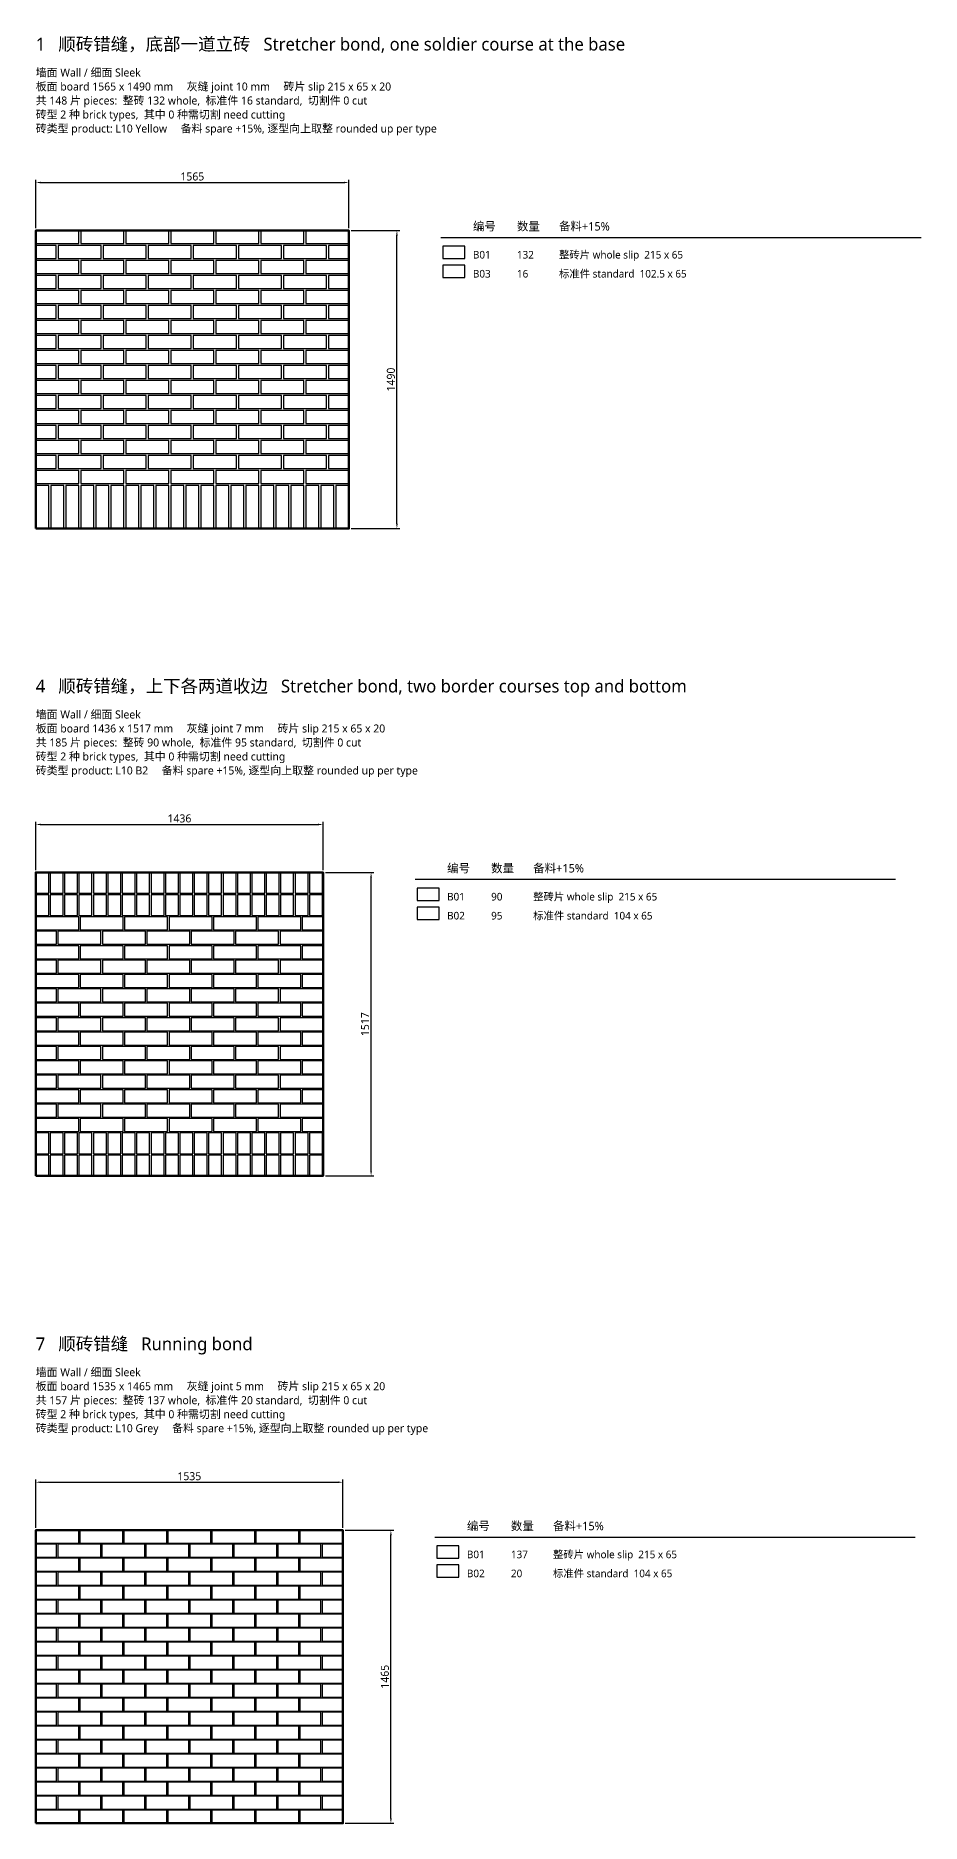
# Model space of a CAD drawing. Header units: millimetres. Extents: x 0 to 15127, y -6473 to 2464.
# Drawn here: x 0 to 4426, y -6473 to 2464 of the extents above; entities that cross this region are included whole.
import ezdxf

# ---------------------------------------------------------------- set-up
doc = ezdxf.new("R2010")
doc.units = ezdxf.units.MM
for name, color, linetype in [('DIM', 8, 'Continuous'), ('PANEL', 7, 'Continuous'), ('TXT', 7, 'Continuous')]:
    doc.layers.add(name, color=color, linetype=linetype)
for name, color, linetype, true_color in [('P1_B01_WHOLE', 7, 'Continuous', 0xb9b7b0), ('P1_B03_STD', 7, 'Continuous', 0x4f7fb5), ('P4_B01_WHOLE', 7, 'Continuous', 0xb9b7b0), ('P4_B02_STD', 7, 'Continuous', 0x4f7fb5), ('P7_B01_WHOLE', 7, 'Continuous', 0xb9b7b0), ('P7_B02_STD', 7, 'Continuous', 0x4f7fb5)]:
    doc.layers.add(name, color=color, linetype=linetype, true_color=true_color)
doc.styles.add('CN', font='msyh.ttc')
doc.dimstyles.new('MM', dxfattribs={"dimtxt": 40, "dimasz": 25, "dimexe": 14, "dimexo": 12, "dimgap": 10, "dimtad": 1, "dimdec": 1, "dimdsep": 46, "dimtxsty": 'CN', "dimcen": 2.5, "dimazin": 3, "dimtfac": 1, "dimtmove": 0, "dimatfit": 3})

msp = doc.modelspace()

# ---------------------------------------------------------------- linework, layer by layer
at = {"layer": 'P1_B01_WHOLE'}
for points in [[(0, 1425), (215, 1425), (215, 1490), (0, 1490)], [(225, 1425), (440, 1425), (440, 1490), (225, 1490)], [(450, 1425), (665, 1425), (665, 1490), (450, 1490)], [(675, 1425), (890, 1425), (890, 1490), (675, 1490)], [(900, 1425), (1115, 1425), (1115, 1490), (900, 1490)], [(1125, 1425), (1340, 1425), (1340, 1490), (1125, 1490)], [(1350, 1425), (1565, 1425), (1565, 1490), (1350, 1490)], [(112.5, 1350), (327.5, 1350), (327.5, 1415), (112.5, 1415)], [(337.5, 1350), (552.5, 1350), (552.5, 1415), (337.5, 1415)], [(562.5, 1350), (777.5, 1350), (777.5, 1415), (562.5, 1415)], [(787.5, 1350), (1002.5, 1350), (1002.5, 1415), (787.5, 1415)], [(1012.5, 1350), (1227.5, 1350), (1227.5, 1415), (1012.5, 1415)], [(1237.5, 1350), (1452.5, 1350), (1452.5, 1415), (1237.5, 1415)], [(2035, 1350), (2145, 1350), (2145, 1412), (2035, 1412)], [(0, 1275), (215, 1275), (215, 1340), (0, 1340)], [(112.5, 1200), (327.5, 1200), (327.5, 1265), (112.5, 1265)], [(225, 1275), (440, 1275), (440, 1340), (225, 1340)], [(337.5, 1200), (552.5, 1200), (552.5, 1265), (337.5, 1265)], [(450, 1275), (665, 1275), (665, 1340), (450, 1340)], [(562.5, 1200), (777.5, 1200), (777.5, 1265), (562.5, 1265)], [(675, 1275), (890, 1275), (890, 1340), (675, 1340)], [(787.5, 1200), (1002.5, 1200), (1002.5, 1265), (787.5, 1265)], [(900, 1275), (1115, 1275), (1115, 1340), (900, 1340)], [(1012.5, 1200), (1227.5, 1200), (1227.5, 1265), (1012.5, 1265)], [(1125, 1275), (1340, 1275), (1340, 1340), (1125, 1340)], [(1237.5, 1200), (1452.5, 1200), (1452.5, 1265), (1237.5, 1265)], [(1350, 1275), (1565, 1275), (1565, 1340), (1350, 1340)], [(0, 1125), (215, 1125), (215, 1190), (0, 1190)], [(225, 1125), (440, 1125), (440, 1190), (225, 1190)], [(450, 1125), (665, 1125), (665, 1190), (450, 1190)], [(675, 1125), (890, 1125), (890, 1190), (675, 1190)], [(900, 1125), (1115, 1125), (1115, 1190), (900, 1190)], [(1125, 1125), (1340, 1125), (1340, 1190), (1125, 1190)], [(1350, 1125), (1565, 1125), (1565, 1190), (1350, 1190)], [(112.5, 1050), (327.5, 1050), (327.5, 1115), (112.5, 1115)], [(337.5, 1050), (552.5, 1050), (552.5, 1115), (337.5, 1115)], [(562.5, 1050), (777.5, 1050), (777.5, 1115), (562.5, 1115)], [(787.5, 1050), (1002.5, 1050), (1002.5, 1115), (787.5, 1115)], [(1012.5, 1050), (1227.5, 1050), (1227.5, 1115), (1012.5, 1115)], [(1237.5, 1050), (1452.5, 1050), (1452.5, 1115), (1237.5, 1115)], [(0, 975), (215, 975), (215, 1040), (0, 1040)], [(225, 975), (440, 975), (440, 1040), (225, 1040)], [(450, 975), (665, 975), (665, 1040), (450, 1040)], [(675, 975), (890, 975), (890, 1040), (675, 1040)], [(900, 975), (1115, 975), (1115, 1040), (900, 1040)], [(1125, 975), (1340, 975), (1340, 1040), (1125, 1040)], [(1350, 975), (1565, 975), (1565, 1040), (1350, 1040)], [(112.5, 900), (327.5, 900), (327.5, 965), (112.5, 965)], [(337.5, 900), (552.5, 900), (552.5, 965), (337.5, 965)], [(562.5, 900), (777.5, 900), (777.5, 965), (562.5, 965)], [(787.5, 900), (1002.5, 900), (1002.5, 965), (787.5, 965)], [(1012.5, 900), (1227.5, 900), (1227.5, 965), (1012.5, 965)], [(1237.5, 900), (1452.5, 900), (1452.5, 965), (1237.5, 965)], [(0, 825), (215, 825), (215, 890), (0, 890)], [(112.5, 750), (327.5, 750), (327.5, 815), (112.5, 815)], [(225, 825), (440, 825), (440, 890), (225, 890)], [(337.5, 750), (552.5, 750), (552.5, 815), (337.5, 815)], [(450, 825), (665, 825), (665, 890), (450, 890)], [(562.5, 750), (777.5, 750), (777.5, 815), (562.5, 815)], [(675, 825), (890, 825), (890, 890), (675, 890)], [(787.5, 750), (1002.5, 750), (1002.5, 815), (787.5, 815)], [(900, 825), (1115, 825), (1115, 890), (900, 890)], [(1012.5, 750), (1227.5, 750), (1227.5, 815), (1012.5, 815)], [(1125, 825), (1340, 825), (1340, 890), (1125, 890)], [(1237.5, 750), (1452.5, 750), (1452.5, 815), (1237.5, 815)], [(1350, 825), (1565, 825), (1565, 890), (1350, 890)], [(0, 675), (215, 675), (215, 740), (0, 740)], [(225, 675), (440, 675), (440, 740), (225, 740)], [(450, 675), (665, 675), (665, 740), (450, 740)], [(675, 675), (890, 675), (890, 740), (675, 740)], [(900, 675), (1115, 675), (1115, 740), (900, 740)], [(1125, 675), (1340, 675), (1340, 740), (1125, 740)], [(1350, 675), (1565, 675), (1565, 740), (1350, 740)], [(112.5, 600), (327.5, 600), (327.5, 665), (112.5, 665)], [(337.5, 600), (552.5, 600), (552.5, 665), (337.5, 665)], [(562.5, 600), (777.5, 600), (777.5, 665), (562.5, 665)], [(787.5, 600), (1002.5, 600), (1002.5, 665), (787.5, 665)], [(1012.5, 600), (1227.5, 600), (1227.5, 665), (1012.5, 665)], [(1237.5, 600), (1452.5, 600), (1452.5, 665), (1237.5, 665)], [(0, 525), (215, 525), (215, 590), (0, 590)], [(225, 525), (440, 525), (440, 590), (225, 590)], [(450, 525), (665, 525), (665, 590), (450, 590)], [(675, 525), (890, 525), (890, 590), (675, 590)], [(900, 525), (1115, 525), (1115, 590), (900, 590)], [(1125, 525), (1340, 525), (1340, 590), (1125, 590)], [(1350, 525), (1565, 525), (1565, 590), (1350, 590)], [(112.5, 450), (327.5, 450), (327.5, 515), (112.5, 515)], [(337.5, 450), (552.5, 450), (552.5, 515), (337.5, 515)], [(562.5, 450), (777.5, 450), (777.5, 515), (562.5, 515)], [(787.5, 450), (1002.5, 450), (1002.5, 515), (787.5, 515)], [(1012.5, 450), (1227.5, 450), (1227.5, 515), (1012.5, 515)], [(1237.5, 450), (1452.5, 450), (1452.5, 515), (1237.5, 515)], [(0, 375), (215, 375), (215, 440), (0, 440)], [(112.5, 300), (327.5, 300), (327.5, 365), (112.5, 365)], [(225, 375), (440, 375), (440, 440), (225, 440)], [(337.5, 300), (552.5, 300), (552.5, 365), (337.5, 365)], [(450, 375), (665, 375), (665, 440), (450, 440)], [(562.5, 300), (777.5, 300), (777.5, 365), (562.5, 365)], [(675, 375), (890, 375), (890, 440), (675, 440)], [(787.5, 300), (1002.5, 300), (1002.5, 365), (787.5, 365)], [(900, 375), (1115, 375), (1115, 440), (900, 440)], [(1012.5, 300), (1227.5, 300), (1227.5, 365), (1012.5, 365)], [(1125, 375), (1340, 375), (1340, 440), (1125, 440)], [(1237.5, 300), (1452.5, 300), (1452.5, 365), (1237.5, 365)], [(1350, 375), (1565, 375), (1565, 440), (1350, 440)], [(0, 225), (215, 225), (215, 290), (0, 290)], [(225, 225), (440, 225), (440, 290), (225, 290)], [(450, 225), (665, 225), (665, 290), (450, 290)], [(675, 225), (890, 225), (890, 290), (675, 290)], [(900, 225), (1115, 225), (1115, 290), (900, 290)], [(1125, 225), (1340, 225), (1340, 290), (1125, 290)], [(1350, 225), (1565, 225), (1565, 290), (1350, 290)], [(0, 0), (65, 0), (65, 215), (0, 215)], [(75, 0), (140, 0), (140, 215), (75, 215)], [(150, 0), (215, 0), (215, 215), (150, 215)], [(225, 0), (290, 0), (290, 215), (225, 215)], [(300, 0), (365, 0), (365, 215), (300, 215)], [(375, 0), (440, 0), (440, 215), (375, 215)], [(450, 0), (515, 0), (515, 215), (450, 215)], [(525, 0), (590, 0), (590, 215), (525, 215)], [(600, 0), (665, 0), (665, 215), (600, 215)], [(675, 0), (740, 0), (740, 215), (675, 215)], [(750, 0), (815, 0), (815, 215), (750, 215)], [(825, 0), (890, 0), (890, 215), (825, 215)], [(900, 0), (965, 0), (965, 215), (900, 215)], [(975, 0), (1040, 0), (1040, 215), (975, 215)], [(1050, 0), (1115, 0), (1115, 215), (1050, 215)], [(1125, 0), (1190, 0), (1190, 215), (1125, 215)], [(1200, 0), (1265, 0), (1265, 215), (1200, 215)], [(1275, 0), (1340, 0), (1340, 215), (1275, 215)], [(1350, 0), (1415, 0), (1415, 215), (1350, 215)], [(1425, 0), (1490, 0), (1490, 215), (1425, 215)], [(1500, 0), (1565, 0), (1565, 215), (1500, 215)]]:
    msp.add_lwpolyline(points, close=True, dxfattribs=at)
at = {"layer": 'P1_B03_STD'}
for points in [[(0, 1350), (102.5, 1350), (102.5, 1415), (0, 1415)], [(1462.5, 1350), (1565, 1350), (1565, 1415), (1462.5, 1415)], [(0, 1200), (102.5, 1200), (102.5, 1265), (0, 1265)], [(1462.5, 1200), (1565, 1200), (1565, 1265), (1462.5, 1265)], [(2035, 1255), (2145, 1255), (2145, 1317), (2035, 1317)], [(0, 1050), (102.5, 1050), (102.5, 1115), (0, 1115)], [(1462.5, 1050), (1565, 1050), (1565, 1115), (1462.5, 1115)], [(0, 900), (102.5, 900), (102.5, 965), (0, 965)], [(1462.5, 900), (1565, 900), (1565, 965), (1462.5, 965)], [(0, 750), (102.5, 750), (102.5, 815), (0, 815)], [(1462.5, 750), (1565, 750), (1565, 815), (1462.5, 815)], [(0, 600), (102.5, 600), (102.5, 665), (0, 665)], [(1462.5, 600), (1565, 600), (1565, 665), (1462.5, 665)], [(0, 450), (102.5, 450), (102.5, 515), (0, 515)], [(1462.5, 450), (1565, 450), (1565, 515), (1462.5, 515)], [(0, 300), (102.5, 300), (102.5, 365), (0, 365)], [(1462.5, 300), (1565, 300), (1565, 365), (1462.5, 365)]]:
    msp.add_lwpolyline(points, close=True, dxfattribs=at)
at = {"layer": 'P4_B01_WHOLE'}
for points in [[(1906, -1859.5), (2016, -1859.5), (2016, -1797.5), (1906, -1797.5)], [(0, -2006.5), (215, -2006.5), (215, -1941.5), (0, -1941.5)], [(222, -2006.5), (437, -2006.5), (437, -1941.5), (222, -1941.5)], [(444, -2006.5), (659, -2006.5), (659, -1941.5), (444, -1941.5)], [(666, -2006.5), (881, -2006.5), (881, -1941.5), (666, -1941.5)], [(888, -2006.5), (1103, -2006.5), (1103, -1941.5), (888, -1941.5)], [(1110, -2006.5), (1325, -2006.5), (1325, -1941.5), (1110, -1941.5)], [(111, -2078.5), (326, -2078.5), (326, -2013.5), (111, -2013.5)], [(333, -2078.5), (548, -2078.5), (548, -2013.5), (333, -2013.5)], [(555, -2078.5), (770, -2078.5), (770, -2013.5), (555, -2013.5)], [(777, -2078.5), (992, -2078.5), (992, -2013.5), (777, -2013.5)], [(999, -2078.5), (1214, -2078.5), (1214, -2013.5), (999, -2013.5)], [(1221, -2078.5), (1436, -2078.5), (1436, -2013.5), (1221, -2013.5)], [(0, -2150.5), (215, -2150.5), (215, -2085.5), (0, -2085.5)], [(222, -2150.5), (437, -2150.5), (437, -2085.5), (222, -2085.5)], [(444, -2150.5), (659, -2150.5), (659, -2085.5), (444, -2085.5)], [(666, -2150.5), (881, -2150.5), (881, -2085.5), (666, -2085.5)], [(888, -2150.5), (1103, -2150.5), (1103, -2085.5), (888, -2085.5)], [(1110, -2150.5), (1325, -2150.5), (1325, -2085.5), (1110, -2085.5)], [(0, -2294.5), (215, -2294.5), (215, -2229.5), (0, -2229.5)], [(111, -2222.5), (326, -2222.5), (326, -2157.5), (111, -2157.5)], [(222, -2294.5), (437, -2294.5), (437, -2229.5), (222, -2229.5)], [(333, -2222.5), (548, -2222.5), (548, -2157.5), (333, -2157.5)], [(444, -2294.5), (659, -2294.5), (659, -2229.5), (444, -2229.5)], [(555, -2222.5), (770, -2222.5), (770, -2157.5), (555, -2157.5)], [(666, -2294.5), (881, -2294.5), (881, -2229.5), (666, -2229.5)], [(777, -2222.5), (992, -2222.5), (992, -2157.5), (777, -2157.5)], [(888, -2294.5), (1103, -2294.5), (1103, -2229.5), (888, -2229.5)], [(999, -2222.5), (1214, -2222.5), (1214, -2157.5), (999, -2157.5)], [(1110, -2294.5), (1325, -2294.5), (1325, -2229.5), (1110, -2229.5)], [(1221, -2222.5), (1436, -2222.5), (1436, -2157.5), (1221, -2157.5)], [(111, -2366.5), (326, -2366.5), (326, -2301.5), (111, -2301.5)], [(333, -2366.5), (548, -2366.5), (548, -2301.5), (333, -2301.5)], [(555, -2366.5), (770, -2366.5), (770, -2301.5), (555, -2301.5)], [(777, -2366.5), (992, -2366.5), (992, -2301.5), (777, -2301.5)], [(999, -2366.5), (1214, -2366.5), (1214, -2301.5), (999, -2301.5)], [(1221, -2366.5), (1436, -2366.5), (1436, -2301.5), (1221, -2301.5)], [(0, -2438.5), (215, -2438.5), (215, -2373.5), (0, -2373.5)], [(222, -2438.5), (437, -2438.5), (437, -2373.5), (222, -2373.5)], [(444, -2438.5), (659, -2438.5), (659, -2373.5), (444, -2373.5)], [(666, -2438.5), (881, -2438.5), (881, -2373.5), (666, -2373.5)], [(888, -2438.5), (1103, -2438.5), (1103, -2373.5), (888, -2373.5)], [(1110, -2438.5), (1325, -2438.5), (1325, -2373.5), (1110, -2373.5)], [(111, -2510.5), (326, -2510.5), (326, -2445.5), (111, -2445.5)], [(333, -2510.5), (548, -2510.5), (548, -2445.5), (333, -2445.5)], [(555, -2510.5), (770, -2510.5), (770, -2445.5), (555, -2445.5)], [(777, -2510.5), (992, -2510.5), (992, -2445.5), (777, -2445.5)], [(999, -2510.5), (1214, -2510.5), (1214, -2445.5), (999, -2445.5)], [(1221, -2510.5), (1436, -2510.5), (1436, -2445.5), (1221, -2445.5)], [(0, -2582.5), (215, -2582.5), (215, -2517.5), (0, -2517.5)], [(111, -2654.5), (326, -2654.5), (326, -2589.5), (111, -2589.5)], [(222, -2582.5), (437, -2582.5), (437, -2517.5), (222, -2517.5)], [(333, -2654.5), (548, -2654.5), (548, -2589.5), (333, -2589.5)], [(444, -2582.5), (659, -2582.5), (659, -2517.5), (444, -2517.5)], [(555, -2654.5), (770, -2654.5), (770, -2589.5), (555, -2589.5)], [(666, -2582.5), (881, -2582.5), (881, -2517.5), (666, -2517.5)], [(777, -2654.5), (992, -2654.5), (992, -2589.5), (777, -2589.5)], [(888, -2582.5), (1103, -2582.5), (1103, -2517.5), (888, -2517.5)], [(999, -2654.5), (1214, -2654.5), (1214, -2589.5), (999, -2589.5)], [(1110, -2582.5), (1325, -2582.5), (1325, -2517.5), (1110, -2517.5)], [(1221, -2654.5), (1436, -2654.5), (1436, -2589.5), (1221, -2589.5)], [(0, -2726.5), (215, -2726.5), (215, -2661.5), (0, -2661.5)], [(222, -2726.5), (437, -2726.5), (437, -2661.5), (222, -2661.5)], [(444, -2726.5), (659, -2726.5), (659, -2661.5), (444, -2661.5)], [(666, -2726.5), (881, -2726.5), (881, -2661.5), (666, -2661.5)], [(888, -2726.5), (1103, -2726.5), (1103, -2661.5), (888, -2661.5)], [(1110, -2726.5), (1325, -2726.5), (1325, -2661.5), (1110, -2661.5)], [(111, -2798.5), (326, -2798.5), (326, -2733.5), (111, -2733.5)], [(333, -2798.5), (548, -2798.5), (548, -2733.5), (333, -2733.5)], [(555, -2798.5), (770, -2798.5), (770, -2733.5), (555, -2733.5)], [(777, -2798.5), (992, -2798.5), (992, -2733.5), (777, -2733.5)], [(999, -2798.5), (1214, -2798.5), (1214, -2733.5), (999, -2733.5)], [(1221, -2798.5), (1436, -2798.5), (1436, -2733.5), (1221, -2733.5)], [(0, -2870.5), (215, -2870.5), (215, -2805.5), (0, -2805.5)], [(222, -2870.5), (437, -2870.5), (437, -2805.5), (222, -2805.5)], [(444, -2870.5), (659, -2870.5), (659, -2805.5), (444, -2805.5)], [(666, -2870.5), (881, -2870.5), (881, -2805.5), (666, -2805.5)], [(888, -2870.5), (1103, -2870.5), (1103, -2805.5), (888, -2805.5)], [(1110, -2870.5), (1325, -2870.5), (1325, -2805.5), (1110, -2805.5)], [(111, -2942.5), (326, -2942.5), (326, -2877.5), (111, -2877.5)], [(333, -2942.5), (548, -2942.5), (548, -2877.5), (333, -2877.5)], [(555, -2942.5), (770, -2942.5), (770, -2877.5), (555, -2877.5)], [(777, -2942.5), (992, -2942.5), (992, -2877.5), (777, -2877.5)], [(999, -2942.5), (1214, -2942.5), (1214, -2877.5), (999, -2877.5)], [(1221, -2942.5), (1436, -2942.5), (1436, -2877.5), (1221, -2877.5)], [(0, -3014.5), (215, -3014.5), (215, -2949.5), (0, -2949.5)], [(222, -3014.5), (437, -3014.5), (437, -2949.5), (222, -2949.5)], [(444, -3014.5), (659, -3014.5), (659, -2949.5), (444, -2949.5)], [(666, -3014.5), (881, -3014.5), (881, -2949.5), (666, -2949.5)], [(888, -3014.5), (1103, -3014.5), (1103, -2949.5), (888, -2949.5)], [(1110, -3014.5), (1325, -3014.5), (1325, -2949.5), (1110, -2949.5)]]:
    msp.add_lwpolyline(points, close=True, dxfattribs=at)
at = {"layer": 'P4_B02_STD'}
for points in [[(0, -1823.5), (65, -1823.5), (65, -1719.5), (0, -1719.5)], [(72, -1823.5), (137, -1823.5), (137, -1719.5), (72, -1719.5)], [(144, -1823.5), (209, -1823.5), (209, -1719.5), (144, -1719.5)], [(216, -1823.5), (281, -1823.5), (281, -1719.5), (216, -1719.5)], [(288, -1823.5), (353, -1823.5), (353, -1719.5), (288, -1719.5)], [(360, -1823.5), (425, -1823.5), (425, -1719.5), (360, -1719.5)], [(432, -1823.5), (497, -1823.5), (497, -1719.5), (432, -1719.5)], [(504, -1823.5), (569, -1823.5), (569, -1719.5), (504, -1719.5)], [(576, -1823.5), (641, -1823.5), (641, -1719.5), (576, -1719.5)], [(648, -1823.5), (713, -1823.5), (713, -1719.5), (648, -1719.5)], [(720, -1823.5), (785, -1823.5), (785, -1719.5), (720, -1719.5)], [(792, -1823.5), (857, -1823.5), (857, -1719.5), (792, -1719.5)], [(864, -1823.5), (929, -1823.5), (929, -1719.5), (864, -1719.5)], [(936, -1823.5), (1001, -1823.5), (1001, -1719.5), (936, -1719.5)], [(1008, -1823.5), (1073, -1823.5), (1073, -1719.5), (1008, -1719.5)], [(1080, -1823.5), (1145, -1823.5), (1145, -1719.5), (1080, -1719.5)], [(1152, -1823.5), (1217, -1823.5), (1217, -1719.5), (1152, -1719.5)], [(1224, -1823.5), (1289, -1823.5), (1289, -1719.5), (1224, -1719.5)], [(1296, -1823.5), (1361, -1823.5), (1361, -1719.5), (1296, -1719.5)], [(1368, -1823.5), (1433, -1823.5), (1433, -1719.5), (1368, -1719.5)], [(0, -1934.5), (65, -1934.5), (65, -1830.5), (0, -1830.5)], [(72, -1934.5), (137, -1934.5), (137, -1830.5), (72, -1830.5)], [(144, -1934.5), (209, -1934.5), (209, -1830.5), (144, -1830.5)], [(216, -1934.5), (281, -1934.5), (281, -1830.5), (216, -1830.5)], [(288, -1934.5), (353, -1934.5), (353, -1830.5), (288, -1830.5)], [(360, -1934.5), (425, -1934.5), (425, -1830.5), (360, -1830.5)], [(432, -1934.5), (497, -1934.5), (497, -1830.5), (432, -1830.5)], [(504, -1934.5), (569, -1934.5), (569, -1830.5), (504, -1830.5)], [(576, -1934.5), (641, -1934.5), (641, -1830.5), (576, -1830.5)], [(648, -1934.5), (713, -1934.5), (713, -1830.5), (648, -1830.5)], [(720, -1934.5), (785, -1934.5), (785, -1830.5), (720, -1830.5)], [(792, -1934.5), (857, -1934.5), (857, -1830.5), (792, -1830.5)], [(864, -1934.5), (929, -1934.5), (929, -1830.5), (864, -1830.5)], [(936, -1934.5), (1001, -1934.5), (1001, -1830.5), (936, -1830.5)], [(1008, -1934.5), (1073, -1934.5), (1073, -1830.5), (1008, -1830.5)], [(1080, -1934.5), (1145, -1934.5), (1145, -1830.5), (1080, -1830.5)], [(1152, -1934.5), (1217, -1934.5), (1217, -1830.5), (1152, -1830.5)], [(1224, -1934.5), (1289, -1934.5), (1289, -1830.5), (1224, -1830.5)], [(1296, -1934.5), (1361, -1934.5), (1361, -1830.5), (1296, -1830.5)], [(1368, -1934.5), (1433, -1934.5), (1433, -1830.5), (1368, -1830.5)], [(1332, -2006.5), (1436, -2006.5), (1436, -1941.5), (1332, -1941.5)], [(1906, -1954.5), (2016, -1954.5), (2016, -1892.5), (1906, -1892.5)], [(0, -2078.5), (104, -2078.5), (104, -2013.5), (0, -2013.5)], [(1332, -2150.5), (1436, -2150.5), (1436, -2085.5), (1332, -2085.5)], [(0, -2222.5), (104, -2222.5), (104, -2157.5), (0, -2157.5)], [(1332, -2294.5), (1436, -2294.5), (1436, -2229.5), (1332, -2229.5)], [(0, -2366.5), (104, -2366.5), (104, -2301.5), (0, -2301.5)], [(1332, -2438.5), (1436, -2438.5), (1436, -2373.5), (1332, -2373.5)], [(0, -2510.5), (104, -2510.5), (104, -2445.5), (0, -2445.5)], [(0, -2654.5), (104, -2654.5), (104, -2589.5), (0, -2589.5)], [(1332, -2582.5), (1436, -2582.5), (1436, -2517.5), (1332, -2517.5)], [(1332, -2726.5), (1436, -2726.5), (1436, -2661.5), (1332, -2661.5)], [(0, -2798.5), (104, -2798.5), (104, -2733.5), (0, -2733.5)], [(1332, -2870.5), (1436, -2870.5), (1436, -2805.5), (1332, -2805.5)], [(0, -2942.5), (104, -2942.5), (104, -2877.5), (0, -2877.5)], [(0, -3125.5), (65, -3125.5), (65, -3021.5), (0, -3021.5)], [(72, -3125.5), (137, -3125.5), (137, -3021.5), (72, -3021.5)], [(144, -3125.5), (209, -3125.5), (209, -3021.5), (144, -3021.5)], [(216, -3125.5), (281, -3125.5), (281, -3021.5), (216, -3021.5)], [(288, -3125.5), (353, -3125.5), (353, -3021.5), (288, -3021.5)], [(360, -3125.5), (425, -3125.5), (425, -3021.5), (360, -3021.5)], [(432, -3125.5), (497, -3125.5), (497, -3021.5), (432, -3021.5)], [(504, -3125.5), (569, -3125.5), (569, -3021.5), (504, -3021.5)], [(576, -3125.5), (641, -3125.5), (641, -3021.5), (576, -3021.5)], [(648, -3125.5), (713, -3125.5), (713, -3021.5), (648, -3021.5)], [(720, -3125.5), (785, -3125.5), (785, -3021.5), (720, -3021.5)], [(792, -3125.5), (857, -3125.5), (857, -3021.5), (792, -3021.5)], [(864, -3125.5), (929, -3125.5), (929, -3021.5), (864, -3021.5)], [(936, -3125.5), (1001, -3125.5), (1001, -3021.5), (936, -3021.5)], [(1008, -3125.5), (1073, -3125.5), (1073, -3021.5), (1008, -3021.5)], [(1080, -3125.5), (1145, -3125.5), (1145, -3021.5), (1080, -3021.5)], [(1152, -3125.5), (1217, -3125.5), (1217, -3021.5), (1152, -3021.5)], [(1224, -3125.5), (1289, -3125.5), (1289, -3021.5), (1224, -3021.5)], [(1296, -3125.5), (1361, -3125.5), (1361, -3021.5), (1296, -3021.5)], [(1332, -3014.5), (1436, -3014.5), (1436, -2949.5), (1332, -2949.5)], [(1368, -3125.5), (1433, -3125.5), (1433, -3021.5), (1368, -3021.5)], [(0, -3236.5), (65, -3236.5), (65, -3132.5), (0, -3132.5)], [(72, -3236.5), (137, -3236.5), (137, -3132.5), (72, -3132.5)], [(144, -3236.5), (209, -3236.5), (209, -3132.5), (144, -3132.5)], [(216, -3236.5), (281, -3236.5), (281, -3132.5), (216, -3132.5)], [(288, -3236.5), (353, -3236.5), (353, -3132.5), (288, -3132.5)], [(360, -3236.5), (425, -3236.5), (425, -3132.5), (360, -3132.5)], [(432, -3236.5), (497, -3236.5), (497, -3132.5), (432, -3132.5)], [(504, -3236.5), (569, -3236.5), (569, -3132.5), (504, -3132.5)], [(576, -3236.5), (641, -3236.5), (641, -3132.5), (576, -3132.5)], [(648, -3236.5), (713, -3236.5), (713, -3132.5), (648, -3132.5)], [(720, -3236.5), (785, -3236.5), (785, -3132.5), (720, -3132.5)], [(792, -3236.5), (857, -3236.5), (857, -3132.5), (792, -3132.5)], [(864, -3236.5), (929, -3236.5), (929, -3132.5), (864, -3132.5)], [(936, -3236.5), (1001, -3236.5), (1001, -3132.5), (936, -3132.5)], [(1008, -3236.5), (1073, -3236.5), (1073, -3132.5), (1008, -3132.5)], [(1080, -3236.5), (1145, -3236.5), (1145, -3132.5), (1080, -3132.5)], [(1152, -3236.5), (1217, -3236.5), (1217, -3132.5), (1152, -3132.5)], [(1224, -3236.5), (1289, -3236.5), (1289, -3132.5), (1224, -3132.5)], [(1296, -3236.5), (1361, -3236.5), (1361, -3132.5), (1296, -3132.5)], [(1368, -3236.5), (1433, -3236.5), (1433, -3132.5), (1368, -3132.5)]]:
    msp.add_lwpolyline(points, close=True, dxfattribs=at)
at = {"layer": 'P7_B01_WHOLE'}
for points in [[(0, -5073), (215, -5073), (215, -5008), (0, -5008)], [(110, -5143), (325, -5143), (325, -5078), (110, -5078)], [(220, -5073), (435, -5073), (435, -5008), (220, -5008)], [(330, -5143), (545, -5143), (545, -5078), (330, -5078)], [(440, -5073), (655, -5073), (655, -5008), (440, -5008)], [(550, -5143), (765, -5143), (765, -5078), (550, -5078)], [(660, -5073), (875, -5073), (875, -5008), (660, -5008)], [(770, -5143), (985, -5143), (985, -5078), (770, -5078)], [(880, -5073), (1095, -5073), (1095, -5008), (880, -5008)], [(990, -5143), (1205, -5143), (1205, -5078), (990, -5078)], [(1100, -5073), (1315, -5073), (1315, -5008), (1100, -5008)], [(1210, -5143), (1425, -5143), (1425, -5078), (1210, -5078)], [(1320, -5073), (1535, -5073), (1535, -5008), (1320, -5008)], [(2005, -5148), (2115, -5148), (2115, -5086), (2005, -5086)], [(0, -5213), (215, -5213), (215, -5148), (0, -5148)], [(220, -5213), (435, -5213), (435, -5148), (220, -5148)], [(440, -5213), (655, -5213), (655, -5148), (440, -5148)], [(660, -5213), (875, -5213), (875, -5148), (660, -5148)], [(880, -5213), (1095, -5213), (1095, -5148), (880, -5148)], [(1100, -5213), (1315, -5213), (1315, -5148), (1100, -5148)], [(1320, -5213), (1535, -5213), (1535, -5148), (1320, -5148)], [(110, -5283), (325, -5283), (325, -5218), (110, -5218)], [(330, -5283), (545, -5283), (545, -5218), (330, -5218)], [(550, -5283), (765, -5283), (765, -5218), (550, -5218)], [(770, -5283), (985, -5283), (985, -5218), (770, -5218)], [(990, -5283), (1205, -5283), (1205, -5218), (990, -5218)], [(1210, -5283), (1425, -5283), (1425, -5218), (1210, -5218)], [(0, -5353), (215, -5353), (215, -5288), (0, -5288)], [(110, -5423), (325, -5423), (325, -5358), (110, -5358)], [(220, -5353), (435, -5353), (435, -5288), (220, -5288)], [(330, -5423), (545, -5423), (545, -5358), (330, -5358)], [(440, -5353), (655, -5353), (655, -5288), (440, -5288)], [(550, -5423), (765, -5423), (765, -5358), (550, -5358)], [(660, -5353), (875, -5353), (875, -5288), (660, -5288)], [(770, -5423), (985, -5423), (985, -5358), (770, -5358)], [(880, -5353), (1095, -5353), (1095, -5288), (880, -5288)], [(990, -5423), (1205, -5423), (1205, -5358), (990, -5358)], [(1100, -5353), (1315, -5353), (1315, -5288), (1100, -5288)], [(1210, -5423), (1425, -5423), (1425, -5358), (1210, -5358)], [(1320, -5353), (1535, -5353), (1535, -5288), (1320, -5288)], [(0, -5493), (215, -5493), (215, -5428), (0, -5428)], [(220, -5493), (435, -5493), (435, -5428), (220, -5428)], [(440, -5493), (655, -5493), (655, -5428), (440, -5428)], [(660, -5493), (875, -5493), (875, -5428), (660, -5428)], [(880, -5493), (1095, -5493), (1095, -5428), (880, -5428)], [(1100, -5493), (1315, -5493), (1315, -5428), (1100, -5428)], [(1320, -5493), (1535, -5493), (1535, -5428), (1320, -5428)], [(110, -5563), (325, -5563), (325, -5498), (110, -5498)], [(330, -5563), (545, -5563), (545, -5498), (330, -5498)], [(550, -5563), (765, -5563), (765, -5498), (550, -5498)], [(770, -5563), (985, -5563), (985, -5498), (770, -5498)], [(990, -5563), (1205, -5563), (1205, -5498), (990, -5498)], [(1210, -5563), (1425, -5563), (1425, -5498), (1210, -5498)], [(0, -5633), (215, -5633), (215, -5568), (0, -5568)], [(220, -5633), (435, -5633), (435, -5568), (220, -5568)], [(440, -5633), (655, -5633), (655, -5568), (440, -5568)], [(660, -5633), (875, -5633), (875, -5568), (660, -5568)], [(880, -5633), (1095, -5633), (1095, -5568), (880, -5568)], [(1100, -5633), (1315, -5633), (1315, -5568), (1100, -5568)], [(1320, -5633), (1535, -5633), (1535, -5568), (1320, -5568)], [(0, -5773), (215, -5773), (215, -5708), (0, -5708)], [(110, -5703), (325, -5703), (325, -5638), (110, -5638)], [(220, -5773), (435, -5773), (435, -5708), (220, -5708)], [(330, -5703), (545, -5703), (545, -5638), (330, -5638)], [(440, -5773), (655, -5773), (655, -5708), (440, -5708)], [(550, -5703), (765, -5703), (765, -5638), (550, -5638)], [(660, -5773), (875, -5773), (875, -5708), (660, -5708)], [(770, -5703), (985, -5703), (985, -5638), (770, -5638)], [(880, -5773), (1095, -5773), (1095, -5708), (880, -5708)], [(990, -5703), (1205, -5703), (1205, -5638), (990, -5638)], [(1100, -5773), (1315, -5773), (1315, -5708), (1100, -5708)], [(1210, -5703), (1425, -5703), (1425, -5638), (1210, -5638)], [(1320, -5773), (1535, -5773), (1535, -5708), (1320, -5708)], [(110, -5843), (325, -5843), (325, -5778), (110, -5778)], [(330, -5843), (545, -5843), (545, -5778), (330, -5778)], [(550, -5843), (765, -5843), (765, -5778), (550, -5778)], [(770, -5843), (985, -5843), (985, -5778), (770, -5778)], [(990, -5843), (1205, -5843), (1205, -5778), (990, -5778)], [(1210, -5843), (1425, -5843), (1425, -5778), (1210, -5778)], [(0, -5913), (215, -5913), (215, -5848), (0, -5848)], [(220, -5913), (435, -5913), (435, -5848), (220, -5848)], [(440, -5913), (655, -5913), (655, -5848), (440, -5848)], [(660, -5913), (875, -5913), (875, -5848), (660, -5848)], [(880, -5913), (1095, -5913), (1095, -5848), (880, -5848)], [(1100, -5913), (1315, -5913), (1315, -5848), (1100, -5848)], [(1320, -5913), (1535, -5913), (1535, -5848), (1320, -5848)], [(110, -5983), (325, -5983), (325, -5918), (110, -5918)], [(330, -5983), (545, -5983), (545, -5918), (330, -5918)], [(550, -5983), (765, -5983), (765, -5918), (550, -5918)], [(770, -5983), (985, -5983), (985, -5918), (770, -5918)], [(990, -5983), (1205, -5983), (1205, -5918), (990, -5918)], [(1210, -5983), (1425, -5983), (1425, -5918), (1210, -5918)], [(0, -6053), (215, -6053), (215, -5988), (0, -5988)], [(110, -6123), (325, -6123), (325, -6058), (110, -6058)], [(220, -6053), (435, -6053), (435, -5988), (220, -5988)], [(330, -6123), (545, -6123), (545, -6058), (330, -6058)], [(440, -6053), (655, -6053), (655, -5988), (440, -5988)], [(550, -6123), (765, -6123), (765, -6058), (550, -6058)], [(660, -6053), (875, -6053), (875, -5988), (660, -5988)], [(770, -6123), (985, -6123), (985, -6058), (770, -6058)], [(880, -6053), (1095, -6053), (1095, -5988), (880, -5988)], [(990, -6123), (1205, -6123), (1205, -6058), (990, -6058)], [(1100, -6053), (1315, -6053), (1315, -5988), (1100, -5988)], [(1210, -6123), (1425, -6123), (1425, -6058), (1210, -6058)], [(1320, -6053), (1535, -6053), (1535, -5988), (1320, -5988)], [(0, -6193), (215, -6193), (215, -6128), (0, -6128)], [(220, -6193), (435, -6193), (435, -6128), (220, -6128)], [(440, -6193), (655, -6193), (655, -6128), (440, -6128)], [(660, -6193), (875, -6193), (875, -6128), (660, -6128)], [(880, -6193), (1095, -6193), (1095, -6128), (880, -6128)], [(1100, -6193), (1315, -6193), (1315, -6128), (1100, -6128)], [(1320, -6193), (1535, -6193), (1535, -6128), (1320, -6128)], [(110, -6263), (325, -6263), (325, -6198), (110, -6198)], [(330, -6263), (545, -6263), (545, -6198), (330, -6198)], [(550, -6263), (765, -6263), (765, -6198), (550, -6198)], [(770, -6263), (985, -6263), (985, -6198), (770, -6198)], [(990, -6263), (1205, -6263), (1205, -6198), (990, -6198)], [(1210, -6263), (1425, -6263), (1425, -6198), (1210, -6198)], [(0, -6333), (215, -6333), (215, -6268), (0, -6268)], [(110, -6403), (325, -6403), (325, -6338), (110, -6338)], [(220, -6333), (435, -6333), (435, -6268), (220, -6268)], [(330, -6403), (545, -6403), (545, -6338), (330, -6338)], [(440, -6333), (655, -6333), (655, -6268), (440, -6268)], [(550, -6403), (765, -6403), (765, -6338), (550, -6338)], [(660, -6333), (875, -6333), (875, -6268), (660, -6268)], [(770, -6403), (985, -6403), (985, -6338), (770, -6338)], [(880, -6333), (1095, -6333), (1095, -6268), (880, -6268)], [(990, -6403), (1205, -6403), (1205, -6338), (990, -6338)], [(1100, -6333), (1315, -6333), (1315, -6268), (1100, -6268)], [(1210, -6403), (1425, -6403), (1425, -6338), (1210, -6338)], [(1320, -6333), (1535, -6333), (1535, -6268), (1320, -6268)], [(0, -6473), (215, -6473), (215, -6408), (0, -6408)], [(220, -6473), (435, -6473), (435, -6408), (220, -6408)], [(440, -6473), (655, -6473), (655, -6408), (440, -6408)], [(660, -6473), (875, -6473), (875, -6408), (660, -6408)], [(880, -6473), (1095, -6473), (1095, -6408), (880, -6408)], [(1100, -6473), (1315, -6473), (1315, -6408), (1100, -6408)], [(1320, -6473), (1535, -6473), (1535, -6408), (1320, -6408)]]:
    msp.add_lwpolyline(points, close=True, dxfattribs=at)
at = {"layer": 'P7_B02_STD'}
for points in [[(0, -5143), (104, -5143), (104, -5078), (0, -5078)], [(1431, -5143), (1535, -5143), (1535, -5078), (1431, -5078)], [(2005, -5243), (2115, -5243), (2115, -5181), (2005, -5181)], [(0, -5283), (104, -5283), (104, -5218), (0, -5218)], [(1431, -5283), (1535, -5283), (1535, -5218), (1431, -5218)], [(0, -5423), (104, -5423), (104, -5358), (0, -5358)], [(1431, -5423), (1535, -5423), (1535, -5358), (1431, -5358)], [(0, -5563), (104, -5563), (104, -5498), (0, -5498)], [(1431, -5563), (1535, -5563), (1535, -5498), (1431, -5498)], [(0, -5703), (104, -5703), (104, -5638), (0, -5638)], [(1431, -5703), (1535, -5703), (1535, -5638), (1431, -5638)], [(0, -5843), (104, -5843), (104, -5778), (0, -5778)], [(1431, -5843), (1535, -5843), (1535, -5778), (1431, -5778)], [(0, -5983), (104, -5983), (104, -5918), (0, -5918)], [(1431, -5983), (1535, -5983), (1535, -5918), (1431, -5918)], [(0, -6123), (104, -6123), (104, -6058), (0, -6058)], [(1431, -6123), (1535, -6123), (1535, -6058), (1431, -6058)], [(0, -6263), (104, -6263), (104, -6198), (0, -6198)], [(1431, -6263), (1535, -6263), (1535, -6198), (1431, -6198)], [(0, -6403), (104, -6403), (104, -6338), (0, -6338)], [(1431, -6403), (1535, -6403), (1535, -6338), (1431, -6338)]]:
    msp.add_lwpolyline(points, close=True, dxfattribs=at)
at = {"layer": 'PANEL', "lineweight": 50}
for points in [[(0, 0), (1565, 0), (1565, 1490), (0, 1490)], [(0, -3236.5), (1436, -3236.5), (1436, -1719.5), (0, -1719.5)], [(0, -6473), (1535, -6473), (1535, -5008), (0, -5008)]]:
    msp.add_lwpolyline(points, close=True, dxfattribs=at)
at = {"layer": 'TXT'}
for p, q in [((2025, 1456), (4425.7, 1456)), ((1896, -1753.5), (4296.7, -1753.5)), ((1995, -5042), (4395.7, -5042))]:
    msp.add_line(p, q, dxfattribs=at)

# ---------------------------------------------------------------- texts
at = {"layer": 'TXT', "style": 'CN'}
for s, height, p in [('1   顺砖错缝，底部一道立砖   Stretcher bond, one soldier course at the base', 64, (0, 2390)), ('板面 board 1565 x 1490 mm     灰缝 joint 10 mm     砖片 slip 215 x 65 x 20', 40, (0, 2190)), ('墙面 Wall / 细面 Sleek', 40, (0, 2260)), ('共 148 片 pieces:  整砖 132 whole,  标准件 16 standard,  切割件 0 cut', 40, (0, 2120)), ('砖型 2 种 brick types,  其中 0 种需切割 need cutting', 40, (0, 2050)), ('砖类型 product: L10 Yellow     备料 spare +15%, 逐型向上取整 rounded up per type', 40, (0, 1980)), ('编号', 42, (2185, 1490)), ('数量', 42, (2405, 1490)), ('备料+15%', 42, (2615, 1490)), ('B01', 38, (2185, 1350)), ('132', 38, (2405, 1350)), ('整砖片 whole slip  215 x 65', 38, (2615, 1350)), ('B03', 38, (2185, 1255)), ('16', 38, (2405, 1255)), ('标准件 standard  102.5 x 65', 38, (2615, 1255)), ('4   顺砖错缝，上下各两道收边   Stretcher bond, two border courses top and bottom', 64, (0, -819.5)), ('板面 board 1436 x 1517 mm     灰缝 joint 7 mm     砖片 slip 215 x 65 x 20', 40, (0, -1019.5)), ('墙面 Wall / 细面 Sleek', 40, (0, -949.5)), ('共 185 片 pieces:  整砖 90 whole,  标准件 95 standard,  切割件 0 cut', 40, (0, -1089.5)), ('砖型 2 种 brick types,  其中 0 种需切割 need cutting', 40, (0, -1159.5)), ('砖类型 product: L10 B2     备料 spare +15%, 逐型向上取整 rounded up per type', 40, (0, -1229.5)), ('编号', 42, (2056, -1719.5)), ('数量', 42, (2276, -1719.5)), ('备料+15%', 42, (2486, -1719.5)), ('B01', 38, (2056, -1859.5)), ('90', 38, (2276, -1859.5)), ('整砖片 whole slip  215 x 65', 38, (2486, -1859.5)), ('B02', 38, (2056, -1954.5)), ('95', 38, (2276, -1954.5)), ('标准件 standard  104 x 65', 38, (2486, -1954.5)), ('7   顺砖错缝   Running bond', 64, (0, -4108)), ('墙面 Wall / 细面 Sleek', 40, (0, -4238)), ('板面 board 1535 x 1465 mm     灰缝 joint 5 mm     砖片 slip 215 x 65 x 20', 40, (0, -4308)), ('共 157 片 pieces:  整砖 137 whole,  标准件 20 standard,  切割件 0 cut', 40, (0, -4378)), ('砖型 2 种 brick types,  其中 0 种需切割 need cutting', 40, (0, -4448)), ('砖类型 product: L10 Grey     备料 spare +15%, 逐型向上取整 rounded up per type', 40, (0, -4518)), ('编号', 42, (2155, -5008)), ('数量', 42, (2375, -5008)), ('备料+15%', 42, (2585, -5008)), ('B01', 38, (2155, -5148)), ('137', 38, (2375, -5148)), ('整砖片 whole slip  215 x 65', 38, (2585, -5148)), ('B02', 38, (2155, -5243)), ('20', 38, (2375, -5243)), ('标准件 standard  104 x 65', 38, (2585, -5243))]:
    msp.add_text(s, height=height, dxfattribs=at).set_placement(p)

# ---------------------------------------------------------------- dimensions: what is measured, and where the dimension line sits
at = {"layer": 'DIM'}
for base, p1, p2 in [((0, 1730), (0, 1490), (1565, 1490)), ((0, -1479.5), (0, -1719.5), (1436, -1719.5)), ((0, -4768), (0, -5008), (1535, -5008))]:
    msp.add_linear_dim(base=base, p1=p1, p2=p2, dimstyle='MM', dxfattribs=at).render()
for base, p1, p2 in [((1805, 0), (1565, 0), (1565, 1490)), ((1676, -3236.5), (1436, -3236.5), (1436, -1719.5)), ((1775, -6473), (1535, -6473), (1535, -5008))]:
    msp.add_linear_dim(base=base, p1=p1, p2=p2, angle=90, dimstyle='MM', dxfattribs=at).render()

doc.saveas('drawing.dxf')
